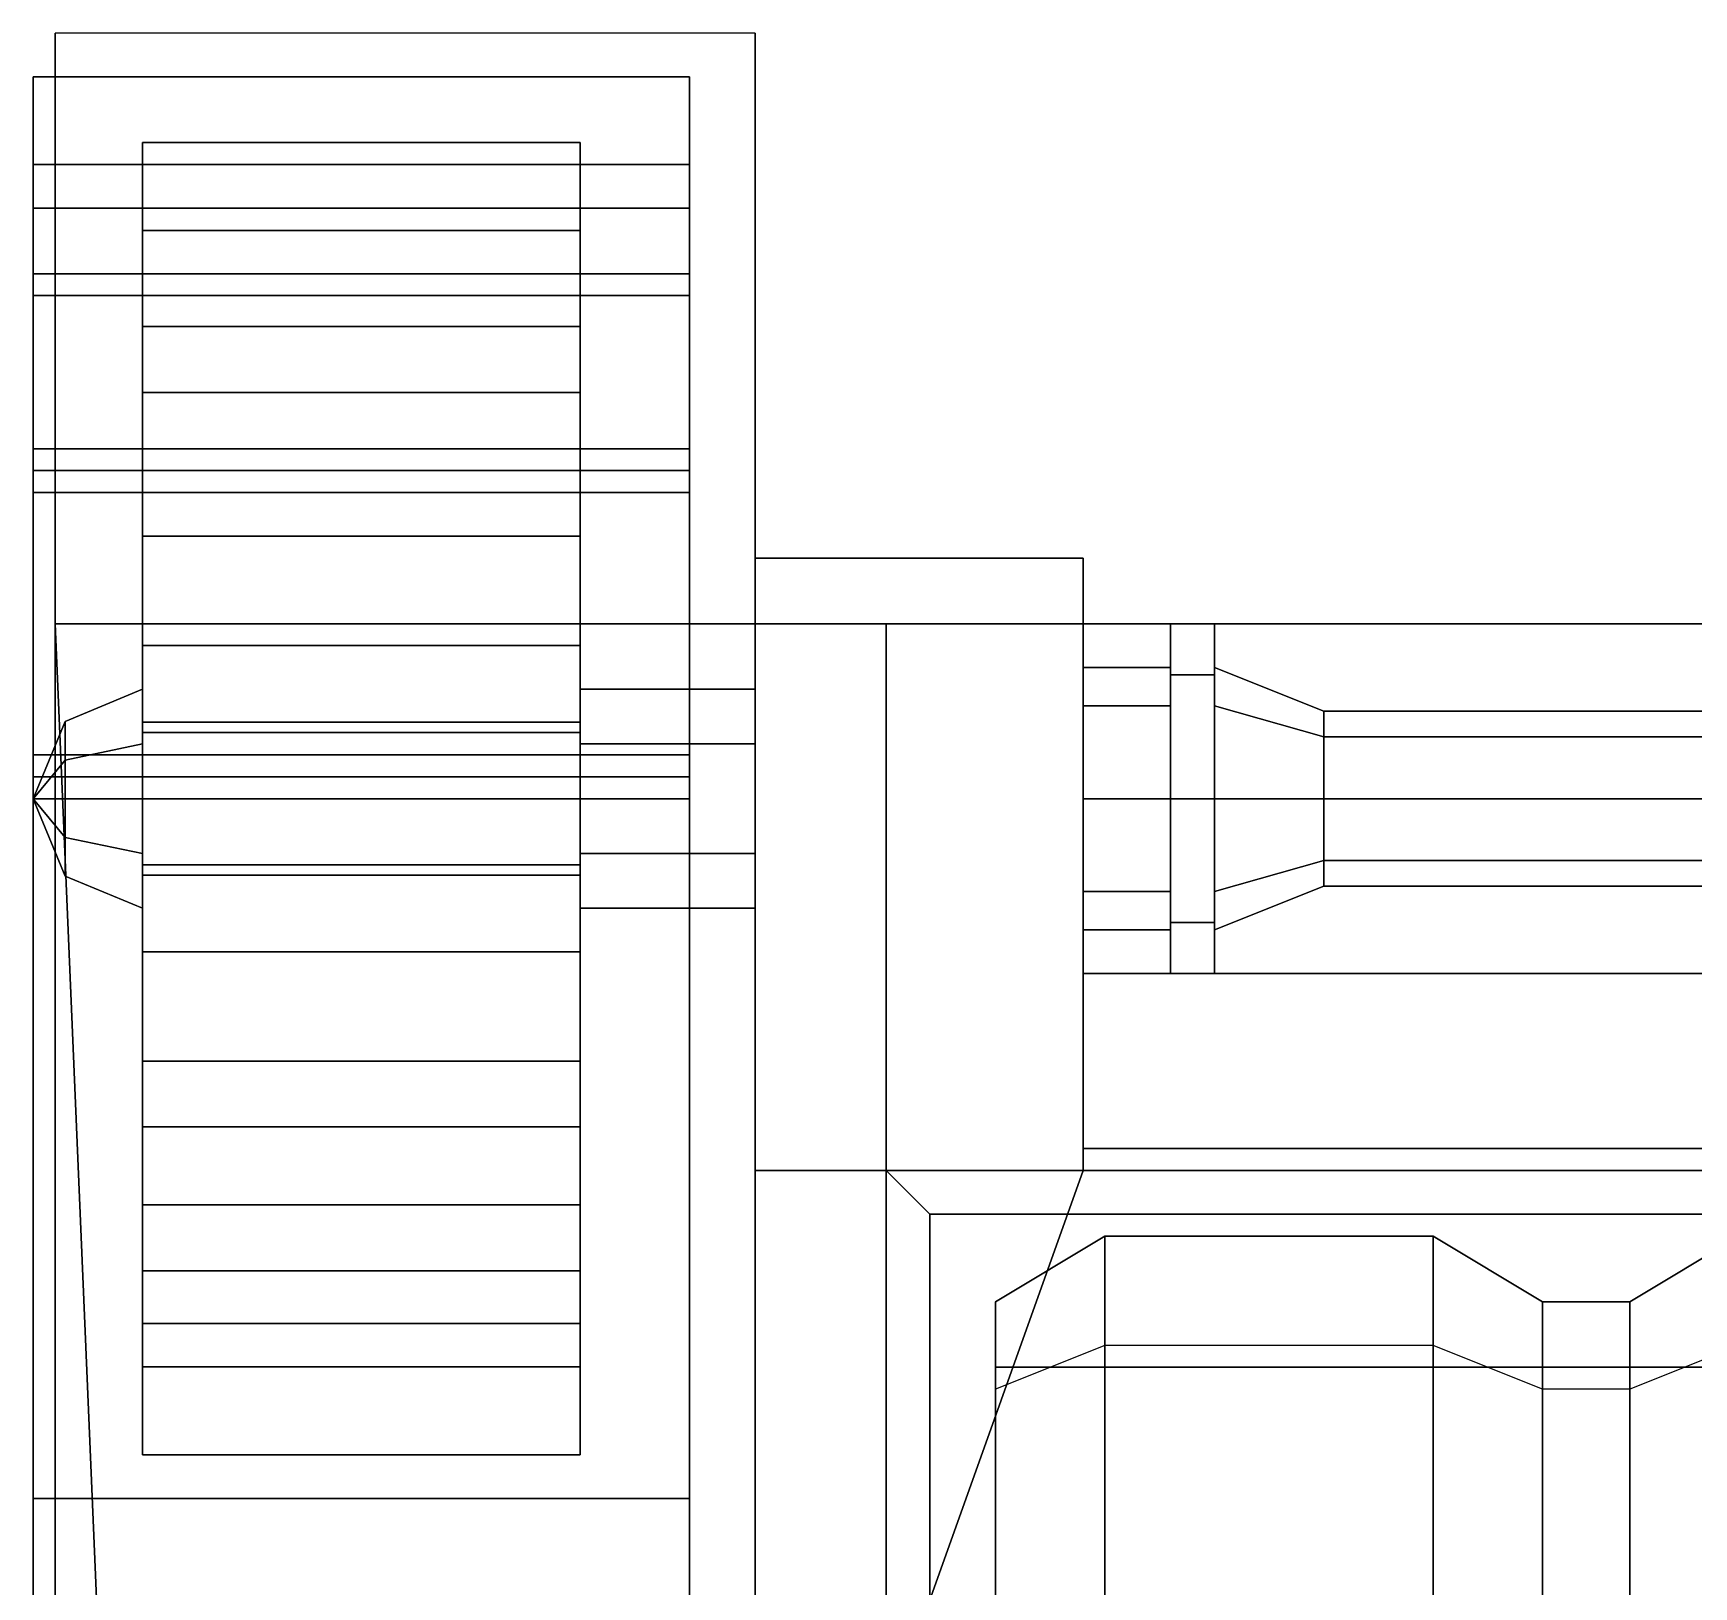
# Model space of a CAD drawing. Header units: millimetres. Extents: x -1.04 to 1.04, y -2.16 to 5.95.
# Drawn here: x -0.98 to -0.221, y 1.46 to 2.17 of the extents above; entities that cross this region are included whole.
import ezdxf

# ---------------------------------------------------------------- set-up
doc = ezdxf.new("R2010")
doc.units = ezdxf.units.MM
for name, color, linetype in [('fenders', 6, 'Continuous'), ('tent1', 3, 'Continuous'), ('tracks', 3, 'Continuous'), ('wheels', 2, 'Continuous')]:
    doc.layers.add(name, color=color, linetype=linetype)

msp = doc.modelspace()

# ---------------------------------------------------------------- linework, layer by layer
for points in [[(-0.5, 1.93, 0.36), (-0.5, 1.9, 0.34), (-0.65, 1.9, 0.34), (-0.65, 1.93, 0.36)], [(-0.5, 1.93, 0.46), (-0.5, 1.93, 0.36), (-0.65, 1.93, 0.36), (-0.65, 1.93, 0.46)], [(-0.5, 1.9, 0.49), (-0.5, 1.93, 0.46), (-0.65, 1.93, 0.46), (-0.65, 1.9, 0.49)], [(-0.65, 1.93, 0.46), (-0.65, 1.93, 0.36), (-0.65, 1.9, 0.34), (-0.65, 1.9, 0.49)], [(-0.5, 1.9, 0.49), (-0.5, 1.9, 0.34), (-0.5, 1.93, 0.36), (-0.5, 1.93, 0.46)], [(-0.65, 1.23, 0.25), (-0.65, -1.84, 0.25), (-0.65, -1.45, 0.82), (-0.65, 1.9, 0.92)], [(-0.5, 1.9, 0.34), (-0.5, 1.65, 0.34), (-0.65, 1.65, 0.34), (-0.65, 1.9, 0.34)], [(-0.5, 1.9, 0.55), (-0.5, 1.9, 0.49), (-0.65, 1.9, 0.49), (-0.65, 1.9, 0.92)], [(-0.65, 1.65, 0.34), (-0.65, 1.23, 0.25), (-0.65, 1.9, 0.49)], [(-0.65, 1.9, 0.49), (-0.65, 1.23, 0.25), (-0.65, 1.9, 0.92)], [(-0.65, 1.9, 0.92), (-0.65, -1.45, 0.82), (-0.65, -1.45, 0.82), (-0.65, 0.68, 0.92)], [(-0.65, 0.68, 0.92), (-0.59, 0.6, 1.18), (-0.59, 1.9, 1.1), (-0.65, 1.9, 0.92)], [(0.01, 1.9, 0.85), (-0.5, 1.9, 0.55), (-0.5, 1.9, 0.55), (-0.65, 1.9, 0.92)], [(-0.2, 1.9, 0.89), (-0.65, 1.9, 0.92), (-0.59, 1.9, 1.1), (-0.2, 1.9, 1.08)], [(0.01, 1.9, 0.85), (-0.65, 1.9, 0.92), (-0.65, 1.9, 0.92), (-0.2, 1.9, 0.89)], [(-0.59, 0.6, 1.18), (0.59, 0.6, 1.18), (0.59, 1.9, 1.1), (-0.59, 1.9, 1.1)], [(0.59, 1.9, 1.1), (0.57, 1.9, 1.09), (0.03, 1.9, 1.09), (-0.59, 1.9, 1.1)], [(-0.59, 1.9, 1.1), (0.03, 1.9, 1.09), (0.01, 1.9, 1.09), (-0.59, 1.9, 1.1)], [(0.01, 1.9, 1.08), (-0.2, 1.9, 1.08), (-0.59, 1.9, 1.1), (0.01, 1.9, 1.09)], [(0.5, 1.9, 0.55), (0.5, 1.82, 0.54), (-0.5, 1.82, 0.54), (-0.5, 1.9, 0.55)], [(0.57, 1.9, 0.85), (0.5, 1.9, 0.55), (-0.5, 1.9, 0.55), (0.03, 1.9, 0.85)], [(-0.5, 1.9, 0.49), (-0.5, 1.66, 0.37), (-0.5, 1.65, 0.34), (-0.5, 1.9, 0.34)], [(-0.5, 1.82, 0.54), (-0.5, 1.74, 0.48), (-0.5, 1.66, 0.37), (-0.5, 1.9, 0.49)], [(-0.5, 1.9, 0.55), (-0.5, 1.82, 0.54), (-0.5, 1.9, 0.49)], [(0.03, 1.9, 0.85), (-0.5, 1.9, 0.55), (-0.5, 1.9, 0.55), (0.01, 1.9, 0.85)], [(-0.46, 1.88, 0.41), (-0.46, 1.86243, 0.45243), (-0.46, 1.87657, 0.46657), (-0.46, 1.9, 0.41)], [(-0.46, 1.86243, 0.36757), (-0.46, 1.88, 0.41), (-0.46, 1.9, 0.41), (-0.46, 1.87657, 0.35343)], [(-0.46, 1.87657, 0.35343), (-0.46, 1.9, 0.41), (-0.44, 1.9, 0.41), (-0.44, 1.87657, 0.35343)], [(-0.46, 1.9, 0.41), (-0.46, 1.87657, 0.46657), (-0.44, 1.87657, 0.46657), (-0.44, 1.9, 0.41)], [(-0.44, 1.9, 0.41), (-0.44, 1.87657, 0.46657), (-0.44, 1.86243, 0.45243), (-0.44, 1.88, 0.41)], [(-0.44, 1.87657, 0.35343), (-0.44, 1.9, 0.41), (-0.44, 1.88, 0.41), (-0.44, 1.86243, 0.36757)], [(-0.5, 1.86243, 0.36757), (-0.5, 1.88, 0.41), (-0.46, 1.88, 0.41), (-0.46, 1.86243, 0.36757)], [(-0.5, 1.88, 0.41), (-0.5, 1.86243, 0.45243), (-0.46, 1.86243, 0.45243), (-0.46, 1.88, 0.41)], [(-0.46, 1.86243, 0.45243), (-0.46, 1.82, 0.47), (-0.46, 1.82, 0.49), (-0.46, 1.87657, 0.46657)], [(-0.46, 1.82, 0.35), (-0.46, 1.86243, 0.36757), (-0.46, 1.87657, 0.35343), (-0.46, 1.82, 0.33)], [(-0.46, 1.82, 0.33), (-0.46, 1.87657, 0.35343), (-0.44, 1.87657, 0.35343), (-0.44, 1.82, 0.33)], [(-0.46, 1.87657, 0.46657), (-0.46, 1.82, 0.49), (-0.44, 1.82, 0.49), (-0.44, 1.87657, 0.46657)], [(-0.44, 1.86243, 0.36757), (-0.44, 1.88, 0.41), (-0.39, 1.86, 0.41), (-0.39, 1.84828, 0.38172)], [(-0.44, 1.88, 0.41), (-0.44, 1.86243, 0.45243), (-0.39, 1.84828, 0.43828), (-0.39, 1.86, 0.41)], [(-0.44, 1.87657, 0.46657), (-0.44, 1.82, 0.49), (-0.44, 1.82, 0.47), (-0.44, 1.86243, 0.45243)], [(-0.44, 1.82, 0.33), (-0.44, 1.87657, 0.35343), (-0.44, 1.86243, 0.36757), (-0.44, 1.82, 0.35)], [(-0.5, 1.82, 0.35), (-0.5, 1.86243, 0.36757), (-0.46, 1.86243, 0.36757), (-0.46, 1.82, 0.35)], [(-0.5, 1.86243, 0.45243), (-0.5, 1.82, 0.47), (-0.46, 1.82, 0.47), (-0.46, 1.86243, 0.45243)], [(-0.44, 1.82, 0.35), (-0.44, 1.86243, 0.36757), (-0.39, 1.84828, 0.38172), (-0.39, 1.82, 0.37)], [(-0.44, 1.86243, 0.45243), (-0.44, 1.82, 0.47), (-0.39, 1.82, 0.45), (-0.39, 1.84828, 0.43828)], [(0.39, 1.84828, 0.43828), (0.39, 1.86, 0.41), (-0.39, 1.86, 0.41), (-0.39, 1.84828, 0.43828)], [(0.39, 1.86, 0.41), (0.39, 1.84828, 0.38172), (-0.39, 1.84828, 0.38172), (-0.39, 1.86, 0.41)], [(0.39, 1.82, 0.45), (0.39, 1.84828, 0.43828), (-0.39, 1.84828, 0.43828), (-0.39, 1.82, 0.45)], [(0.39, 1.84828, 0.38172), (0.39, 1.82, 0.37), (-0.39, 1.82, 0.37), (-0.39, 1.84828, 0.38172)], [(0.5, 1.82, 0.54), (0.5, 1.74, 0.48), (-0.5, 1.74, 0.48), (-0.5, 1.82, 0.54)], [(-0.5, 1.77757, 0.36757), (-0.5, 1.82, 0.35), (-0.46, 1.82, 0.35), (-0.46, 1.77757, 0.36757)], [(-0.5, 1.82, 0.47), (-0.5, 1.77757, 0.45243), (-0.46, 1.77757, 0.45243), (-0.46, 1.82, 0.47)], [(-0.46, 1.77757, 0.36757), (-0.46, 1.82, 0.35), (-0.46, 1.82, 0.33), (-0.46, 1.76343, 0.35343)], [(-0.46, 1.82, 0.47), (-0.46, 1.77757, 0.45243), (-0.46, 1.76343, 0.46657), (-0.46, 1.82, 0.49)], [(-0.46, 1.76343, 0.35343), (-0.46, 1.82, 0.33), (-0.44, 1.82, 0.33), (-0.44, 1.76343, 0.35343)], [(-0.46, 1.82, 0.49), (-0.46, 1.76343, 0.46657), (-0.44, 1.76343, 0.46657), (-0.44, 1.82, 0.49)], [(-0.44, 1.76343, 0.35343), (-0.44, 1.82, 0.33), (-0.44, 1.82, 0.35), (-0.44, 1.77757, 0.36757)], [(-0.44, 1.82, 0.49), (-0.44, 1.76343, 0.46657), (-0.44, 1.77757, 0.45243), (-0.44, 1.82, 0.47)], [(-0.44, 1.77757, 0.36757), (-0.44, 1.82, 0.35), (-0.39, 1.82, 0.37), (-0.39, 1.79172, 0.38172)], [(-0.44, 1.82, 0.47), (-0.44, 1.77757, 0.45243), (-0.39, 1.79172, 0.43828), (-0.39, 1.82, 0.45)], [(0.39, 1.79172, 0.43828), (0.39, 1.82, 0.45), (-0.39, 1.82, 0.45), (-0.39, 1.79172, 0.43828)], [(0.39, 1.82, 0.37), (0.39, 1.79172, 0.38172), (-0.39, 1.79172, 0.38172), (-0.39, 1.82, 0.37)], [(-0.44, 1.76, 0.41), (-0.44, 1.77757, 0.36757), (-0.39, 1.79172, 0.38172), (-0.39, 1.78, 0.41)], [(-0.44, 1.77757, 0.45243), (-0.44, 1.76, 0.41), (-0.39, 1.78, 0.41), (-0.39, 1.79172, 0.43828)], [(0.39, 1.78, 0.41), (0.39, 1.79172, 0.43828), (-0.39, 1.79172, 0.43828), (-0.39, 1.78, 0.41)], [(0.39, 1.79172, 0.38172), (0.39, 1.78, 0.41), (-0.39, 1.78, 0.41), (-0.39, 1.79172, 0.38172)], [(-0.5, 1.76, 0.41), (-0.5, 1.77757, 0.36757), (-0.46, 1.77757, 0.36757), (-0.46, 1.76, 0.41)], [(-0.5, 1.77757, 0.45243), (-0.5, 1.76, 0.41), (-0.46, 1.76, 0.41), (-0.46, 1.77757, 0.45243)], [(-0.46, 1.76, 0.41), (-0.46, 1.77757, 0.36757), (-0.46, 1.76343, 0.35343), (-0.46, 1.74, 0.41)], [(-0.46, 1.77757, 0.45243), (-0.46, 1.76, 0.41), (-0.46, 1.74, 0.41), (-0.46, 1.76343, 0.46657)], [(-0.44, 1.74, 0.41), (-0.44, 1.76343, 0.35343), (-0.44, 1.77757, 0.36757), (-0.44, 1.76, 0.41)], [(-0.44, 1.76343, 0.46657), (-0.44, 1.74, 0.41), (-0.44, 1.76, 0.41), (-0.44, 1.77757, 0.45243)], [(-0.46, 1.74, 0.41), (-0.46, 1.76343, 0.35343), (-0.44, 1.76343, 0.35343), (-0.44, 1.74, 0.41)], [(-0.46, 1.76343, 0.46657), (-0.46, 1.74, 0.41), (-0.44, 1.74, 0.41), (-0.44, 1.76343, 0.46657)], [(0.5, 1.74, 0.48), (0.5, 1.66, 0.37), (-0.5, 1.66, 0.37), (-0.5, 1.74, 0.48)], [(0.5, 1.66, 0.37), (0.5, 1.65, 0.34), (-0.5, 1.65, 0.34), (-0.5, 1.66, 0.37)], [(0.5, 1.65, 0.34), (0.65, 1.23, 0.25), (-0.65, 1.23, 0.25), (-0.5, 1.65, 0.34)], [(-0.5, 1.65, 0.34), (-0.65, 1.23, 0.25), (-0.65, 1.23, 0.25), (-0.65, 1.65, 0.34)], [(-0.59, 1.15, 1.41), (-0.57, 1.15, 1.41), (-0.57, 1.63, 1.41), (-0.59, 1.65, 1.41)], [(-0.59, 1.13, 1.39), (-0.59, 1.15, 1.41), (-0.59, 1.65, 1.11538), (-0.59, 1.13, 1.14738)], [(-0.59, 1.15, 1.41), (-0.59, 1.65, 1.41), (-0.59, 1.65, 1.11538), (-0.59, 1.15, 1.41)], [(0.57, 1.63, 1.41), (0.59, 1.65, 1.41), (-0.59, 1.65, 1.41), (-0.57, 1.63, 1.41)], [(0.59, 1.65, 1.41), (0.59, 1.65, 1.11538), (-0.59, 1.65, 1.11538), (-0.59, 1.65, 1.41)], [(-0.57, 1.15, 1.41), (-0.57, 1.63, 1.11662), (-0.57, 1.63, 1.11662), (-0.57, 1.63, 1.41)], [(-0.57, 1.13, 1.39), (-0.57, 1.13, 1.14738), (-0.57, 1.63, 1.11662), (-0.57, 1.15, 1.41)], [(0.57, 1.63, 1.11662), (0.57, 1.63, 1.41), (-0.57, 1.63, 1.41), (-0.57, 1.63, 1.11662)]]:
    msp.add_3dface(points)
at = {"layer": 'fenders'}
for points in [[(-0.97, 1.9, 0.92), (-0.65, 1.9, 0.92), (-0.65, 2.17, 0.61), (-0.97, 2.17, 0.61)], [(-0.97, 1.9, 0.88), (-0.97, 1.9, 0.92), (-0.97, 2.17, 0.61), (-0.97, 2.16, 0.58)], [(-0.65, 1.9, 0.92), (-0.65, 1.9, 0.88), (-0.65, 2.16, 0.58), (-0.65, 2.17, 0.61)], [(-0.9, 0.25, 0.92), (-0.65, 0.68, 0.92), (-0.65, 1.9, 0.92), (-0.97, 1.9, 0.92)], [(-0.97, -1.9, 0.88), (-0.97, -1.9, 0.92), (-0.97, 1.9, 0.92), (-0.97, 1.9, 0.88)], [(-0.97, -1.9, 0.92), (-0.9, -0.42, 0.92), (-0.9, 0.25, 0.92), (-0.97, 1.9, 0.92)]]:
    msp.add_3dface(points, dxfattribs=at)
at = {"layer": 'tent1'}
for points in [[(-0.49, 1.56, 1.34), (-0.49, 1.62, 1.3), (-0.54, 1.59, 1.3), (-0.54, 1.56, 1.32)], [(-0.49, 1.62, 1.18), (-0.49, 1.57, 1.12), (-0.54, 1.55, 1.13), (-0.54, 1.59, 1.18)], [(-0.49, 1.62, 1.3), (-0.49, 1.62, 1.18), (-0.54, 1.59, 1.18), (-0.54, 1.59, 1.3)], [(-0.34, 1.62, 1.3), (-0.34, 1.62, 1.18), (-0.49, 1.62, 1.18), (-0.49, 1.62, 1.3)], [(-0.34, 1.62, 1.18), (-0.34, 1.57, 1.12), (-0.49, 1.57, 1.12), (-0.49, 1.62, 1.18)], [(-0.34, 1.56, 1.34), (-0.34, 1.62, 1.3), (-0.49, 1.62, 1.3), (-0.49, 1.56, 1.34)], [(-0.29, 1.56, 1.32), (-0.29, 1.59, 1.3), (-0.34, 1.62, 1.3), (-0.34, 1.56, 1.34)], [(-0.29, 1.59, 1.18), (-0.29, 1.55, 1.13), (-0.34, 1.57, 1.12), (-0.34, 1.62, 1.18)], [(-0.29, 1.59, 1.3), (-0.29, 1.59, 1.18), (-0.34, 1.62, 1.18), (-0.34, 1.62, 1.3)], [(-0.2, 1.62, 1.18), (-0.2, 1.57, 1.12), (-0.25, 1.55, 1.13), (-0.25, 1.59, 1.18)], [(-0.2, 1.62, 1.3), (-0.2, 1.62, 1.18), (-0.25, 1.59, 1.18), (-0.25, 1.59, 1.3)], [(-0.2, 1.56, 1.34), (-0.2, 1.62, 1.3), (-0.25, 1.59, 1.3), (-0.25, 1.56, 1.32)], [(-0.54, 1.59, 1.18), (-0.54, 1.55, 1.13), (-0.54, 1.35, 1.14), (-0.54, 1.28, 1.18)], [(-0.54, 1.59, 1.3), (-0.54, 1.59, 1.18), (-0.54, 1.28, 1.18), (-0.54, 1.28, 1.31)], [(-0.54, 1.56, 1.32), (-0.54, 1.59, 1.3), (-0.54, 1.28, 1.31), (-0.54, 1.3, 1.33)], [(-0.25, 1.56, 1.32), (-0.25, 1.59, 1.3), (-0.29, 1.59, 1.3), (-0.29, 1.56, 1.32)], [(-0.25, 1.59, 1.3), (-0.25, 1.59, 1.18), (-0.29, 1.59, 1.18), (-0.29, 1.59, 1.3)], [(-0.25, 1.59, 1.18), (-0.25, 1.55, 1.13), (-0.29, 1.55, 1.13), (-0.29, 1.59, 1.18)], [(-0.49, 1.3, 1.35), (-0.49, 1.56, 1.34), (-0.54, 1.56, 1.32), (-0.54, 1.3, 1.33)], [(-0.34, 1.3, 1.35), (-0.34, 1.56, 1.34), (-0.49, 1.56, 1.34), (-0.49, 1.3, 1.35)], [(-0.29, 1.3, 1.33), (-0.29, 1.56, 1.32), (-0.34, 1.56, 1.34), (-0.34, 1.3, 1.35)], [(-0.25, 1.3, 1.33), (-0.25, 1.56, 1.32), (-0.29, 1.56, 1.32), (-0.29, 1.3, 1.33)], [(-0.2, 1.3, 1.35), (-0.2, 1.56, 1.34), (-0.25, 1.56, 1.32), (-0.25, 1.3, 1.33)]]:
    msp.add_3dface(points, dxfattribs=at)
at = {"layer": 'tracks'}
for points in [[(-0.98, 2.11, 0.25), (-0.98, 2.15, 0.41), (-0.68, 2.15, 0.41), (-0.68, 2.11, 0.25)], [(-0.98, 2.09, 0.41), (-0.98, 2.15, 0.41), (-0.98, 2.11, 0.25), (-0.98, 2.06, 0.27)], [(-0.98, 2.15, 0.41), (-0.98, 2.11, 0.57), (-0.68, 2.11, 0.57), (-0.68, 2.15, 0.41)], [(-0.98, 2.05, 0.55), (-0.98, 2.11, 0.57), (-0.98, 2.15, 0.41), (-0.98, 2.09, 0.41)], [(-0.68, 2.11, 0.25), (-0.68, 2.15, 0.41), (-0.68, 2.09, 0.41), (-0.68, 2.06, 0.27)], [(-0.68, 2.15, 0.41), (-0.68, 2.11, 0.57), (-0.68, 2.05, 0.55), (-0.68, 2.09, 0.41)], [(-0.98, 2.06, 0.27), (-0.98, 2.11, 0.25), (-0.98, 1.98, 0.11), (-0.98, 1.97, 0.16)], [(-0.98, 1.98, 0.11), (-0.98, 2.11, 0.25), (-0.68, 2.11, 0.25), (-0.68, 1.98, 0.11)], [(-0.98, 2.11, 0.57), (-0.98, 1.98, 0.69), (-0.68, 1.98, 0.69), (-0.68, 2.11, 0.57)], [(-0.98, 1.96, 0.65), (-0.98, 1.98, 0.69), (-0.98, 2.11, 0.57), (-0.98, 2.05, 0.55)], [(-0.68, 1.98, 0.11), (-0.68, 2.11, 0.25), (-0.68, 2.06, 0.27), (-0.68, 1.97, 0.16)], [(-0.68, 2.11, 0.57), (-0.68, 1.98, 0.69), (-0.68, 1.96, 0.65), (-0.68, 2.05, 0.55)], [(-0.68, 2.06, 0.27), (-0.68, 2.09, 0.41), (-0.98, 2.09, 0.41), (-0.98, 2.06, 0.27)], [(-0.68, 2.09, 0.41), (-0.68, 2.05, 0.55), (-0.98, 2.05, 0.55), (-0.98, 2.09, 0.41)], [(-0.68, 1.97, 0.16), (-0.68, 2.06, 0.27), (-0.98, 2.06, 0.27), (-0.98, 1.97, 0.16)], [(-0.68, 2.05, 0.55), (-0.68, 1.96, 0.65), (-0.98, 1.96, 0.65), (-0.98, 2.05, 0.55)], [(-0.98, 1.83, 0.07), (-0.98, 1.98, 0.11), (-0.68, 1.98, 0.11), (-0.68, 1.83, 0.07)], [(-0.98, 1.97, 0.16), (-0.98, 1.98, 0.11), (-0.98, 1.83, 0.07), (-0.98, 1.82, 0.12)], [(-0.98, 1.82, 0.69), (-0.98, 1.84, 0.73), (-0.98, 1.98, 0.69), (-0.98, 1.96, 0.65)], [(-0.98, 1.98, 0.69), (-0.98, 1.84, 0.73), (-0.68, 1.84, 0.73), (-0.68, 1.98, 0.69)], [(-0.68, 1.83, 0.07), (-0.68, 1.98, 0.11), (-0.68, 1.97, 0.16), (-0.68, 1.82, 0.12)], [(-0.68, 1.98, 0.69), (-0.68, 1.84, 0.73), (-0.68, 1.82, 0.69), (-0.68, 1.96, 0.65)], [(-0.68, 1.82, 0.12), (-0.68, 1.97, 0.16), (-0.98, 1.97, 0.16), (-0.98, 1.82, 0.12)], [(-0.68, 1.96, 0.65), (-0.68, 1.82, 0.69), (-0.98, 1.82, 0.69), (-0.98, 1.96, 0.65)], [(-0.98, 1.84, 0.73), (-0.98, 1.5, 0.73), (-0.68, 1.5, 0.73), (-0.68, 1.84, 0.73)], [(-0.98, 1.5, 0.69), (-0.98, 1.5, 0.73), (-0.98, 1.84, 0.73), (-0.98, 1.82, 0.69)], [(-0.68, 1.84, 0.73), (-0.68, 1.5, 0.73), (-0.68, 1.5, 0.69), (-0.68, 1.82, 0.69)], [(-0.98, 1.82, 0.12), (-0.98, 1.83, 0.07), (-0.98, 1.18, -0.04), (-0.98, 1.16, -0.01)], [(-0.98, 1.18, -0.04), (-0.98, 1.83, 0.07), (-0.68, 1.83, 0.07), (-0.68, 1.18, -0.04)], [(-0.68, 1.18, -0.04), (-0.68, 1.83, 0.07), (-0.68, 1.82, 0.12), (-0.68, 1.16, -0.01)], [(-0.68, 1.16, -0.01), (-0.68, 1.82, 0.12), (-0.98, 1.82, 0.12), (-0.98, 1.16, -0.01)], [(-0.68, 1.82, 0.69), (-0.68, 1.5, 0.69), (-0.98, 1.5, 0.69), (-0.98, 1.82, 0.69)], [(-0.68, 1.5, 0.69), (-0.68, 0.83, 0.72), (-0.98, 0.83, 0.72), (-0.98, 1.5, 0.69)], [(-0.98, 0.83, 0.72), (-0.98, 0.84, 0.76), (-0.98, 1.5, 0.73), (-0.98, 1.5, 0.69)], [(-0.98, 1.5, 0.73), (-0.98, 0.84, 0.76), (-0.68, 0.84, 0.76), (-0.68, 1.5, 0.73)], [(-0.68, 1.5, 0.73), (-0.68, 0.84, 0.76), (-0.68, 0.83, 0.72), (-0.68, 1.5, 0.69)]]:
    msp.add_3dface(points, dxfattribs=at)
at = {"layer": 'wheels'}
for points in [[(-0.93, 2.07981, 0.56), (-0.93, 2.12, 0.41), (-0.93, 2.06, 0.41), (-0.93, 2.03595, 0.49977)], [(-0.73, 2.07981, 0.56), (-0.73, 2.12, 0.41), (-0.93, 2.12, 0.41), (-0.93, 2.07981, 0.56)], [(-0.93, 2.12, 0.41), (-0.93, 2.07981, 0.26), (-0.93, 2.03595, 0.32023), (-0.93, 2.06, 0.41)], [(-0.73, 2.12, 0.41), (-0.73, 2.07981, 0.26), (-0.93, 2.07981, 0.26), (-0.93, 2.12, 0.41)], [(-0.73, 2.03595, 0.49977), (-0.73, 2.06, 0.41), (-0.73, 2.12, 0.41), (-0.73, 2.07981, 0.56)], [(-0.73, 2.06, 0.41), (-0.73, 2.03595, 0.32023), (-0.73, 2.07981, 0.26), (-0.73, 2.12, 0.41)], [(-0.93, 2.07981, 0.56), (-0.93, 2.07981, 0.56), (-0.93, 2.03595, 0.49977), (-0.93, 2.00572, 0.55213)], [(-0.93, 1.97, 0.66981), (-0.93, 2.07981, 0.56), (-0.93, 2.00572, 0.55213), (-0.93, 1.94, 0.61785)], [(-0.73, 1.97, 0.66981), (-0.73, 2.07981, 0.56), (-0.93, 2.07981, 0.56), (-0.93, 1.97, 0.66981)], [(-0.93, 2.07981, 0.26), (-0.93, 2.07981, 0.26), (-0.93, 2.00572, 0.26787), (-0.93, 2.03595, 0.32023)], [(-0.93, 2.07981, 0.26), (-0.93, 1.97, 0.15019), (-0.93, 1.94, 0.20215), (-0.93, 2.00572, 0.26787)], [(-0.73, 2.07981, 0.26), (-0.73, 1.97, 0.15019), (-0.93, 1.97, 0.15019), (-0.93, 2.07981, 0.26)], [(-0.73, 2.00572, 0.55213), (-0.73, 2.03595, 0.49977), (-0.73, 2.07981, 0.56)], [(-0.73, 1.94, 0.61785), (-0.73, 2.00572, 0.55213), (-0.73, 2.07981, 0.56), (-0.73, 1.97, 0.66981)], [(-0.73, 2.03595, 0.32023), (-0.73, 2.00572, 0.26787), (-0.73, 2.07981, 0.26)], [(-0.73, 2.00572, 0.26787), (-0.73, 1.94, 0.20215), (-0.73, 1.97, 0.15019), (-0.73, 2.07981, 0.26)], [(-0.73, 2.06, 0.41), (-0.73, 2.03595, 0.49977), (-0.93, 2.03595, 0.49977), (-0.93, 2.06, 0.41)], [(-0.73, 2.03595, 0.32023), (-0.73, 2.06, 0.41), (-0.93, 2.06, 0.41), (-0.93, 2.03595, 0.32023)], [(-0.93, 1.89, 0.41), (-0.93, 1.855, 0.47062), (-0.93, 2.00572, 0.55213), (-0.93, 2.03595, 0.49977)], [(-0.73, 1.89, 0.41), (-0.93, 1.89, 0.41), (-0.93, 2.03595, 0.49977), (-0.73, 2.03595, 0.49977)], [(-0.93, 1.855, 0.34938), (-0.93, 1.89, 0.41), (-0.93, 2.03595, 0.32023), (-0.93, 2.00572, 0.26787)], [(-0.93, 1.89, 0.41), (-0.73, 1.89, 0.41), (-0.73, 2.03595, 0.32023), (-0.93, 2.03595, 0.32023)], [(-0.73, 1.855, 0.47062), (-0.73, 1.89, 0.41), (-0.73, 2.03595, 0.49977), (-0.73, 2.00572, 0.55213)], [(-0.73, 1.89, 0.41), (-0.73, 1.855, 0.34938), (-0.73, 2.00572, 0.26787), (-0.73, 2.03595, 0.32023)], [(-0.93, 1.855, 0.47062), (-0.73, 1.855, 0.47062), (-0.73, 2.00572, 0.55213), (-0.93, 2.00572, 0.55213)], [(-0.73, 2.00572, 0.55213), (-0.73, 1.94, 0.61785), (-0.93, 1.94, 0.61785), (-0.93, 2.00572, 0.55213)], [(-0.73, 1.855, 0.34938), (-0.93, 1.855, 0.34938), (-0.93, 2.00572, 0.26787), (-0.73, 2.00572, 0.26787)], [(-0.73, 1.94, 0.20215), (-0.73, 2.00572, 0.26787), (-0.93, 2.00572, 0.26787), (-0.93, 1.94, 0.20215)], [(-0.73, 1.82, 0.71), (-0.73, 1.97, 0.66981), (-0.93, 1.97, 0.66981), (-0.93, 1.82, 0.71)], [(-0.93, 1.82, 0.71), (-0.93, 1.97, 0.66981), (-0.93, 1.94, 0.61785), (-0.93, 1.85023, 0.6419)], [(-0.93, 1.97, 0.15019), (-0.93, 1.82, 0.11), (-0.93, 1.85023, 0.1781), (-0.93, 1.94, 0.20215)], [(-0.73, 1.97, 0.15019), (-0.73, 1.82, 0.11), (-0.93, 1.82, 0.11), (-0.93, 1.97, 0.15019)], [(-0.73, 1.85023, 0.6419), (-0.73, 1.94, 0.61785), (-0.73, 1.97, 0.66981), (-0.73, 1.82, 0.71)], [(-0.73, 1.94, 0.20215), (-0.73, 1.85023, 0.1781), (-0.73, 1.82, 0.11), (-0.73, 1.97, 0.15019)], [(-0.73, 1.94, 0.61785), (-0.73, 1.85023, 0.6419), (-0.93, 1.85023, 0.6419), (-0.93, 1.94, 0.61785)], [(-0.73, 1.85023, 0.1781), (-0.73, 1.94, 0.20215), (-0.93, 1.94, 0.20215), (-0.93, 1.85023, 0.1781)], [(-0.93, 1.845, 0.4533), (-0.93, 1.855, 0.47062), (-0.93, 1.89, 0.41), (-0.93, 1.87, 0.41)], [(-0.93, 1.87, 0.41), (-0.93, 1.89, 0.41), (-0.93, 1.855, 0.34938), (-0.93, 1.845, 0.3667)], [(-0.73, 1.845, 0.4533), (-0.73, 1.87, 0.41), (-0.73, 1.89, 0.41), (-0.73, 1.855, 0.47062)], [(-0.73, 1.87, 0.41), (-0.73, 1.845, 0.3667), (-0.73, 1.855, 0.34938), (-0.73, 1.89, 0.41)], [(-0.96536, 1.85536, 0.41), (-0.93, 1.87, 0.41), (-0.93, 1.845, 0.3667), (-0.96536, 1.83768, 0.37938)], [(-0.96536, 1.83768, 0.44062), (-0.93, 1.845, 0.4533), (-0.93, 1.87, 0.41), (-0.96536, 1.85536, 0.41)], [(-0.65, 1.845, 0.4533), (-0.65, 1.87, 0.41), (-0.73, 1.87, 0.41), (-0.73, 1.845, 0.4533)], [(-0.65, 1.87, 0.41), (-0.65, 1.845, 0.3667), (-0.73, 1.845, 0.3667), (-0.73, 1.87, 0.41)], [(-0.98, 1.82, 0.41), (-0.96536, 1.85536, 0.41), (-0.96536, 1.83768, 0.37938), (-0.98, 1.82, 0.41)], [(-0.98, 1.82, 0.41), (-0.96536, 1.83768, 0.44062), (-0.96536, 1.85536, 0.41), (-0.98, 1.82, 0.41)], [(-0.73, 1.855, 0.47062), (-0.93, 1.855, 0.47062), (-0.93, 1.85023, 0.6419), (-0.73, 1.85023, 0.6419)], [(-0.93, 1.855, 0.47062), (-0.93, 1.785, 0.47062), (-0.93, 1.78977, 0.6419), (-0.93, 1.85023, 0.6419)], [(-0.93, 1.785, 0.34938), (-0.93, 1.855, 0.34938), (-0.93, 1.85023, 0.1781), (-0.93, 1.78977, 0.1781)], [(-0.93, 1.855, 0.34938), (-0.73, 1.855, 0.34938), (-0.73, 1.85023, 0.1781), (-0.93, 1.85023, 0.1781)], [(-0.93, 1.795, 0.4533), (-0.93, 1.785, 0.47062), (-0.93, 1.855, 0.47062), (-0.93, 1.845, 0.4533)], [(-0.93, 1.845, 0.3667), (-0.93, 1.855, 0.34938), (-0.93, 1.785, 0.34938), (-0.93, 1.795, 0.3667)], [(-0.73, 1.785, 0.47062), (-0.73, 1.855, 0.47062), (-0.73, 1.85023, 0.6419), (-0.73, 1.78977, 0.6419)], [(-0.73, 1.855, 0.34938), (-0.73, 1.785, 0.34938), (-0.73, 1.78977, 0.1781), (-0.73, 1.85023, 0.1781)], [(-0.73, 1.795, 0.4533), (-0.73, 1.845, 0.4533), (-0.73, 1.855, 0.47062), (-0.73, 1.785, 0.47062)], [(-0.73, 1.845, 0.3667), (-0.73, 1.795, 0.3667), (-0.73, 1.785, 0.34938), (-0.73, 1.855, 0.34938)], [(-0.96536, 1.83768, 0.37938), (-0.93, 1.845, 0.3667), (-0.93, 1.795, 0.3667), (-0.96536, 1.80232, 0.37938)], [(-0.96536, 1.80232, 0.44062), (-0.93, 1.795, 0.4533), (-0.93, 1.845, 0.4533), (-0.96536, 1.83768, 0.44062)], [(-0.93, 1.82, 0.71), (-0.93, 1.82, 0.71), (-0.93, 1.85023, 0.6419), (-0.93, 1.78977, 0.6419)], [(-0.93, 1.82, 0.11), (-0.93, 1.82, 0.11), (-0.93, 1.78977, 0.1781), (-0.93, 1.85023, 0.1781)], [(-0.73, 1.78977, 0.6419), (-0.73, 1.85023, 0.6419), (-0.73, 1.82, 0.71)], [(-0.73, 1.85023, 0.1781), (-0.73, 1.78977, 0.1781), (-0.73, 1.82, 0.11)], [(-0.65, 1.795, 0.4533), (-0.65, 1.845, 0.4533), (-0.73, 1.845, 0.4533), (-0.73, 1.795, 0.4533)], [(-0.65, 1.845, 0.3667), (-0.65, 1.795, 0.3667), (-0.73, 1.795, 0.3667), (-0.73, 1.845, 0.3667)], [(-0.98, 1.82, 0.41), (-0.96536, 1.83768, 0.37938), (-0.96536, 1.80232, 0.37938), (-0.98, 1.82, 0.41)], [(-0.98, 1.82, 0.41), (-0.96536, 1.80232, 0.44062), (-0.96536, 1.83768, 0.44062), (-0.98, 1.82, 0.41)], [(-0.98, 1.82, 0.41), (-0.96536, 1.80232, 0.37938), (-0.96536, 1.78464, 0.41), (-0.98, 1.82, 0.41)], [(-0.98, 1.82, 0.41), (-0.96536, 1.78464, 0.41), (-0.96536, 1.80232, 0.44062), (-0.98, 1.82, 0.41)], [(-0.73, 1.67, 0.66981), (-0.73, 1.82, 0.71), (-0.93, 1.82, 0.71), (-0.93, 1.67, 0.66981)], [(-0.93, 1.67, 0.66981), (-0.93, 1.82, 0.71), (-0.93, 1.78977, 0.6419), (-0.93, 1.7, 0.61785)], [(-0.93, 1.82, 0.11), (-0.93, 1.67, 0.15019), (-0.93, 1.7, 0.20215), (-0.93, 1.78977, 0.1781)], [(-0.73, 1.82, 0.11), (-0.73, 1.67, 0.15019), (-0.93, 1.67, 0.15019), (-0.93, 1.82, 0.11)], [(-0.73, 1.7, 0.61785), (-0.73, 1.78977, 0.6419), (-0.73, 1.82, 0.71), (-0.73, 1.67, 0.66981)], [(-0.73, 1.78977, 0.1781), (-0.73, 1.7, 0.20215), (-0.73, 1.67, 0.15019), (-0.73, 1.82, 0.11)], [(-0.96536, 1.80232, 0.37938), (-0.93, 1.795, 0.3667), (-0.93, 1.77, 0.41), (-0.96536, 1.78464, 0.41)], [(-0.96536, 1.78464, 0.41), (-0.93, 1.77, 0.41), (-0.93, 1.795, 0.4533), (-0.96536, 1.80232, 0.44062)], [(-0.93, 1.795, 0.3667), (-0.93, 1.785, 0.34938), (-0.93, 1.75, 0.41), (-0.93, 1.77, 0.41)], [(-0.93, 1.77, 0.41), (-0.93, 1.75, 0.41), (-0.93, 1.785, 0.47062), (-0.93, 1.795, 0.4533)], [(-0.65, 1.77, 0.41), (-0.65, 1.795, 0.4533), (-0.73, 1.795, 0.4533), (-0.73, 1.77, 0.41)], [(-0.65, 1.795, 0.3667), (-0.65, 1.77, 0.41), (-0.73, 1.77, 0.41), (-0.73, 1.795, 0.3667)], [(-0.73, 1.795, 0.3667), (-0.73, 1.77, 0.41), (-0.73, 1.75, 0.41), (-0.73, 1.785, 0.34938)], [(-0.73, 1.77, 0.41), (-0.73, 1.795, 0.4533), (-0.73, 1.785, 0.47062), (-0.73, 1.75, 0.41)], [(-0.73, 1.78977, 0.6419), (-0.73, 1.7, 0.61785), (-0.93, 1.7, 0.61785), (-0.93, 1.78977, 0.6419)], [(-0.93, 1.785, 0.47062), (-0.73, 1.785, 0.47062), (-0.73, 1.78977, 0.6419), (-0.93, 1.78977, 0.6419)], [(-0.73, 1.785, 0.34938), (-0.93, 1.785, 0.34938), (-0.93, 1.78977, 0.1781), (-0.73, 1.78977, 0.1781)], [(-0.73, 1.7, 0.20215), (-0.73, 1.78977, 0.1781), (-0.93, 1.78977, 0.1781), (-0.93, 1.7, 0.20215)], [(-0.93, 1.75, 0.41), (-0.93, 1.785, 0.34938), (-0.93, 1.63428, 0.26787), (-0.93, 1.60405, 0.32023)], [(-0.93, 1.785, 0.34938), (-0.73, 1.785, 0.34938), (-0.73, 1.63428, 0.26787), (-0.93, 1.63428, 0.26787)], [(-0.93, 1.785, 0.47062), (-0.93, 1.75, 0.41), (-0.93, 1.60405, 0.49977), (-0.93, 1.63428, 0.55213)], [(-0.73, 1.785, 0.47062), (-0.93, 1.785, 0.47062), (-0.93, 1.63428, 0.55213), (-0.73, 1.63428, 0.55213)], [(-0.73, 1.785, 0.34938), (-0.73, 1.75, 0.41), (-0.73, 1.60405, 0.32023), (-0.73, 1.63428, 0.26787)], [(-0.73, 1.75, 0.41), (-0.73, 1.785, 0.47062), (-0.73, 1.63428, 0.55213), (-0.73, 1.60405, 0.49977)], [(-0.73, 1.75, 0.41), (-0.93, 1.75, 0.41), (-0.93, 1.60405, 0.32023), (-0.73, 1.60405, 0.32023)], [(-0.93, 1.75, 0.41), (-0.73, 1.75, 0.41), (-0.73, 1.60405, 0.49977), (-0.93, 1.60405, 0.49977)], [(-0.93, 1.67, 0.15019), (-0.93, 1.56019, 0.26), (-0.93, 1.63428, 0.26787), (-0.93, 1.7, 0.20215)], [(-0.73, 1.63428, 0.26787), (-0.73, 1.7, 0.20215), (-0.93, 1.7, 0.20215), (-0.93, 1.63428, 0.26787)], [(-0.93, 1.56019, 0.56), (-0.93, 1.67, 0.66981), (-0.93, 1.7, 0.61785), (-0.93, 1.63428, 0.55213)], [(-0.73, 1.7, 0.61785), (-0.73, 1.63428, 0.55213), (-0.93, 1.63428, 0.55213), (-0.93, 1.7, 0.61785)], [(-0.73, 1.7, 0.20215), (-0.73, 1.63428, 0.26787), (-0.73, 1.56019, 0.26), (-0.73, 1.67, 0.15019)], [(-0.73, 1.63428, 0.55213), (-0.73, 1.7, 0.61785), (-0.73, 1.67, 0.66981), (-0.73, 1.56019, 0.56)], [(-0.73, 1.67, 0.15019), (-0.73, 1.56019, 0.26), (-0.93, 1.56019, 0.26), (-0.93, 1.67, 0.15019)], [(-0.73, 1.56019, 0.56), (-0.73, 1.67, 0.66981), (-0.93, 1.67, 0.66981), (-0.93, 1.56019, 0.56)], [(-0.93, 1.56019, 0.26), (-0.93, 1.56019, 0.26), (-0.93, 1.60405, 0.32023), (-0.93, 1.63428, 0.26787)], [(-0.93, 1.56019, 0.56), (-0.93, 1.56019, 0.56), (-0.93, 1.63428, 0.55213), (-0.93, 1.60405, 0.49977)], [(-0.73, 1.63428, 0.26787), (-0.73, 1.60405, 0.32023), (-0.73, 1.56019, 0.26)], [(-0.73, 1.60405, 0.49977), (-0.73, 1.63428, 0.55213), (-0.73, 1.56019, 0.56)], [(-0.93, 1.56019, 0.26), (-0.93, 1.52, 0.41), (-0.93, 1.58, 0.41), (-0.93, 1.60405, 0.32023)], [(-0.73, 1.58, 0.41), (-0.73, 1.60405, 0.32023), (-0.93, 1.60405, 0.32023), (-0.93, 1.58, 0.41)], [(-0.93, 1.52, 0.41), (-0.93, 1.56019, 0.56), (-0.93, 1.60405, 0.49977), (-0.93, 1.58, 0.41)], [(-0.73, 1.60405, 0.49977), (-0.73, 1.58, 0.41), (-0.93, 1.58, 0.41), (-0.93, 1.60405, 0.49977)], [(-0.73, 1.60405, 0.32023), (-0.73, 1.58, 0.41), (-0.73, 1.52, 0.41), (-0.73, 1.56019, 0.26)], [(-0.73, 1.58, 0.41), (-0.73, 1.60405, 0.49977), (-0.73, 1.56019, 0.56), (-0.73, 1.52, 0.41)], [(-0.73, 1.56019, 0.26), (-0.73, 1.52, 0.41), (-0.93, 1.52, 0.41), (-0.93, 1.56019, 0.26)], [(-0.73, 1.52, 0.41), (-0.73, 1.56019, 0.56), (-0.93, 1.56019, 0.56), (-0.93, 1.52, 0.41)]]:
    msp.add_3dface(points, dxfattribs=at)

doc.saveas('drawing.dxf')
